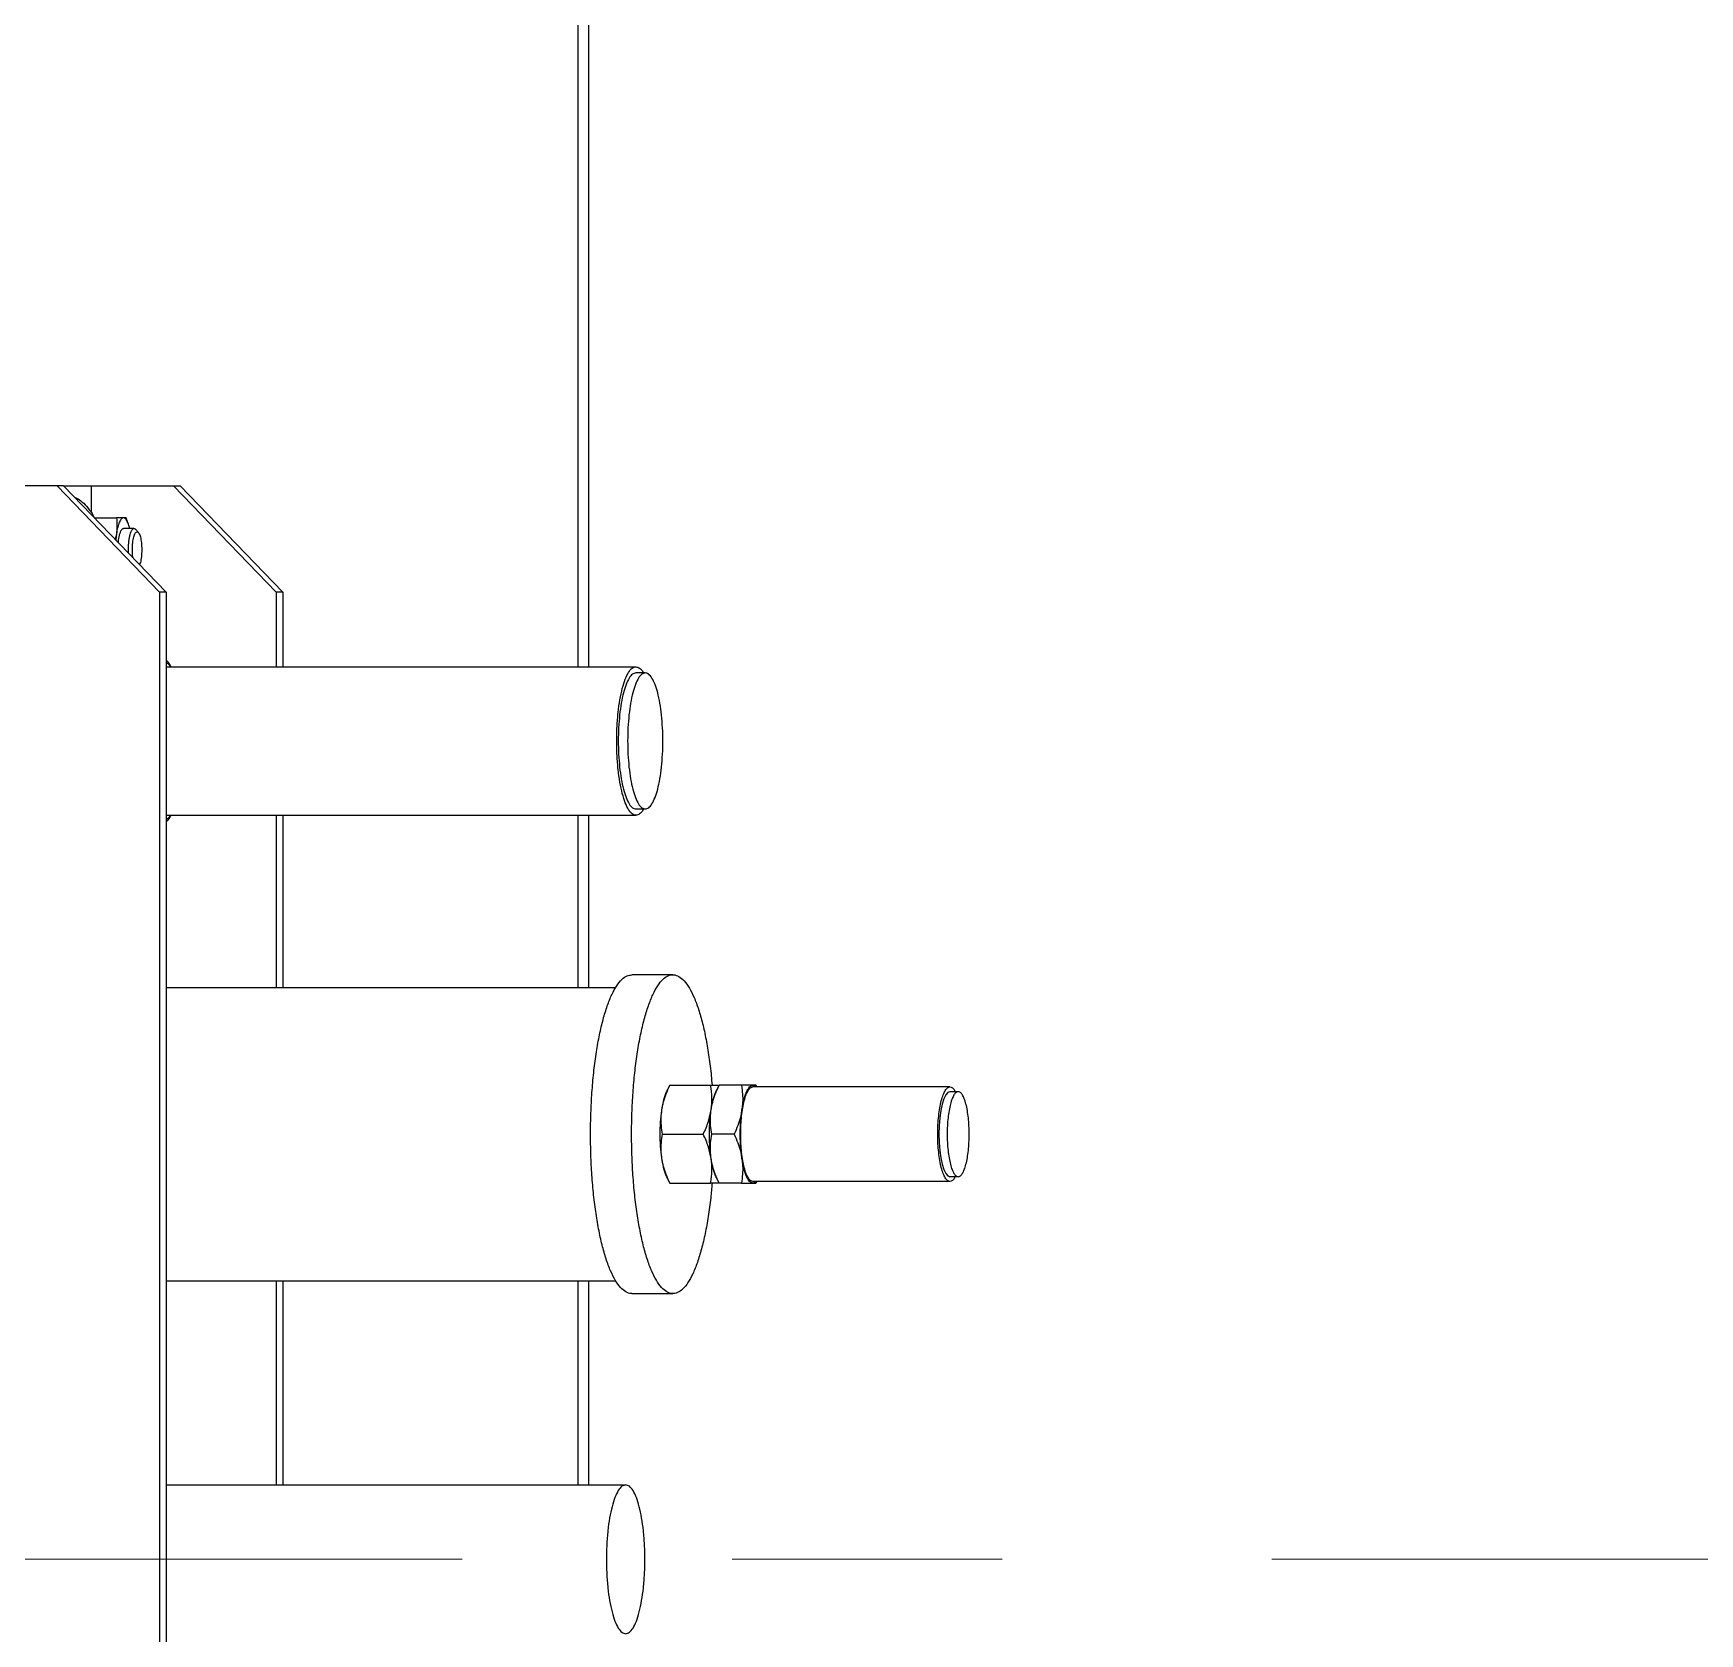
# Model space of a CAD drawing. Header units: millimetres. Extents: x 1293 to 41893, y 1011 to 26911.
# Drawn here: x 12335 to 12858, y 14580 to 15082 of the extents above; entities that cross this region are included whole.
import ezdxf

# ---------------------------------------------------------------- set-up
doc = ezdxf.new("R2010")
doc.units = ezdxf.units.MM
doc.header["$LTSCALE"] = 50
doc.linetypes.add('CENTERX2', pattern=[20.32, 12.7, -2.54, 2.54, -2.54])
for name, color, linetype in [('CAPA_1', 7, 'Continuous'), ('MAQUINAS', 11, 'Continuous'), ('STRUC', 4, 'Continuous')]:
    doc.layers.add(name, color=color, linetype=linetype)

msp = doc.modelspace()

# ---------------------------------------------------------------- linework, layer by layer
at = {"layer": 'CAPA_1', "linetype": 'CENTERX2', "lineweight": 18, "ltscale": 0.666667}
msp.add_line((17211.2795263, 14603.7092064), (6303.2863524, 14603.7092064), dxfattribs=at)
at = {"layer": 'MAQUINAS', "linetype": 'Continuous', "lineweight": 25}
for p, q in [((12344.8901742, 14940.3758731), (12298.2020995, 14940.3758731)), ((12342.8196219, 14940.3758731), (12375.0171494, 14907.0425398)), ((12344.8901742, 14940.3758731), (12377.0877017, 14907.0425398)), ((12345.1235075, 14940.3758731), (12381.4699326, 14940.3758731)), ((12353.6413582, 14931.9154462), (12353.6413582, 14940.3758731)), ((12379.3993802, 14940.3758731), (12411.5969077, 14907.0425398)), ((12381.4699326, 14940.3758731), (12413.6674601, 14907.0425398)), ((12353.8074877, 14931.6910259), (12354.4348196, 14930.4945291)), ((12354.4965061, 14930.3758731), (12361.4907947, 14930.3758731)), ((12364.8227765, 14929.4012742), (12364.4793796, 14930.3758731)), ((12365.1691103, 14928.5600843), (12364.8547898, 14929.4127514)), ((12361.4404485, 14925.3758731), (12361.0574665, 14923.6382604)), ((12361.4404485, 14925.3758731), (12361.2345151, 14923.4549663)), ((12366.9526891, 14927.0425398), (12363.6818872, 14927.0425398)), ((12368.3317374, 14925.8137575), (12367.4149946, 14926.7987925)), ((12365.2548373, 14919.2928224), (12365.2272288, 14920.3758731)), ((12375.0171494, 14907.0425398), (12375.0171494, 14300.3758731)), ((12377.0877017, 14907.0425398), (12375.0171494, 14907.0425398)), ((12377.0877017, 14907.0425398), (12377.0877017, 14300.3758731)), ((12413.6674601, 14907.0425398), (12411.5969077, 14907.0425398)), ((12411.5969077, 14907.0425398), (12411.5969077, 14883.6592064)), ((12413.6674601, 14907.0425398), (12413.6674601, 14883.6592064)), ((12377.0877017, 14883.6592064), (12524.420316, 14883.6592064)), ((12527.3530085, 14881.7092064), (12524.420316, 14881.7092064)), ((12377.0877017, 14837.0925398), (12524.420316, 14837.0925398)), ((12411.5969077, 14837.0925398), (12411.5969077, 14783.0425398)), ((12413.6674601, 14837.0925398), (12413.6674601, 14783.0425398)), ((12524.420316, 14839.0425398), (12527.3530085, 14839.0425398)), ((12377.0877017, 14783.0425398), (12518.1047451, 14783.0425398)), ((12536.0114259, 14787.0425398), (12523.1324149, 14787.0425398)), ((12535.0395675, 14752.3856434), (12534.1696114, 14750.6245299)), ((12535.0430304, 14752.3758731), (12547.8521378, 14752.3758731)), ((12550.4946553, 14752.3861993), (12549.6244246, 14750.6245299)), ((12557.5113961, 14752.3758731), (12550.4978436, 14752.3758731)), ((12622.9447503, 14751.8758731), (12561.1254974, 14751.8758731)), ((12562.3491725, 14751.8758731), (12562.0970812, 14752.3861993)), ((12625.5205525, 14750.3758731), (12622.9447503, 14750.3758731)), ((12532.751782, 14737.0425398), (12545.5608894, 14737.0425398)), ((12555.2201477, 14737.0425398), (12548.2065952, 14737.0425398)), ((12534.1696114, 14723.4605496), (12535.0395672, 14721.6994367)), ((12535.0430304, 14721.7092064), (12547.8521378, 14721.7092064)), ((12549.6244246, 14723.4605496), (12550.4946555, 14721.69888)), ((12557.5113961, 14721.7092064), (12550.4978436, 14721.7092064)), ((12622.9447503, 14722.2092064), (12561.1254974, 14722.2092064)), ((12562.0970811, 14721.69888), (12562.3491725, 14722.2092064)), ((12625.5205525, 14723.7092064), (12622.9447503, 14723.7092064)), ((12377.0877017, 14691.0425398), (12518.0800193, 14691.0425398)), ((12411.5969077, 14691.0425398), (12411.5969077, 14627.0425398)), ((12413.6674601, 14691.0425398), (12413.6674601, 14627.0425398)), ((12523.1324149, 14687.0425398), (12536.0114259, 14687.0425398)), ((12377.0877017, 14627.0425398), (12521.2005633, 14627.0425398))]:
    msp.add_line(p, q, dxfattribs=at)
at = {"layer": 'MAQUINAS', "linetype": 'Continuous', "lineweight": 25, "flags": 128}
msp.add_lwpolyline([(12622.9447503, 14750.3758731), (12622.2715091, 14750.1196769), (12621.6241402, 14749.3609335), (12621.0275215, 14748.1288013), (12620.5045809, 14746.4706302), (12620.0754147, 14744.4501429), (12619.7565154, 14742.1449855), (12619.5601382, 14739.6437441), (12619.4938297, 14737.0425398), (12619.5601382, 14734.4413355), (12619.7565154, 14731.940094), (12620.0754147, 14729.6349367), (12620.5045809, 14727.6144494), (12621.0275215, 14725.9562783), (12621.6241402, 14724.724146), (12622.2715091, 14723.9654027), (12622.9447503, 14723.7092064)], dxfattribs=at)
at = {"layer": 'MAQUINAS', "linetype": 'Continuous', "lineweight": 25}
for points, knots in [([(12348.42049, 14936.7210212), (12348.4507073, 14936.7156511), (12349.0880802, 14936.60238), (12350.3194554, 14935.7475885), (12352.0978412, 14934.1643788), (12353.2376055, 14932.5154769), (12353.8074877, 14931.6910259)], [0, 0, 0, 0, 0.0163187916, 0.3442125277, 0.6721062639, 1, 1, 1, 1]), ([(12361.4907947, 14930.3758731), (12361.5669896, 14929.5153045), (12361.7130007, 14927.8662093), (12361.5286142, 14926.1814519), (12361.4404485, 14925.3758731)], [0, 0, 0, 0, 0.5218429017, 1, 1, 1, 1]), ([(12363.6818872, 14930.3758731), (12363.4089218, 14930.3758731), (12362.8380522, 14930.3758731), (12361.9527719, 14930.3758731), (12361.4907947, 14930.3758731)], [0, 0, 0, 0, 0.4781570983, 1, 1, 1, 1]), ([(12365.5923278, 14927.0425398), (12365.5661804, 14927.1795446), (12365.4061238, 14928.0181947), (12364.9833676, 14929.1033714), (12364.3613265, 14930.1828859), (12363.908367, 14930.3115441), (12363.6818872, 14930.3758731)], [0, 0, 0, 0, 0.0611098986, 0.3740732658, 0.6870366329, 1, 1, 1, 1]), ([(12364.4793796, 14930.3758731), (12364.4269804, 14930.3758731), (12364.3265685, 14930.3758731), (12363.8904299, 14930.3758731), (12363.6818872, 14930.3758731)], [0, 0, 0, 0, 0.5218429017, 1, 1, 1, 1]), ([(12362.061958, 14922.5983344), (12362.0700593, 14922.7086327), (12362.1089784, 14923.23851), (12362.2410637, 14924.0997395), (12362.453109, 14925.1211214), (12362.7173153, 14925.9552849), (12363.0172664, 14926.571762), (12363.3431114, 14926.968087), (12363.5689619, 14927.0177222), (12363.6818872, 14927.0425398)], [0, 0, 0, 0, 0.0419741113, 0.2016450927, 0.3613160742, 0.5209870556, 0.6806580371, 0.8403290185, 1, 1, 1, 1]), ([(12365.2272288, 14920.3758731), (12365.2336505, 14920.8122021), (12365.2464939, 14921.6848601), (12365.3490939, 14922.943538), (12365.5085602, 14924.1035637), (12365.724793, 14925.1202551), (12365.9878943, 14925.9549258), (12366.2880782, 14926.574065), (12366.6140973, 14926.9592344), (12366.9519438, 14927.0756473), (12367.2236605, 14927.0103751), (12367.3718222, 14926.8218414), (12367.4127185, 14926.7698014)], [0, 0, 0, 0, 0.1065954591, 0.2131909181, 0.3197863772, 0.4263818362, 0.5329772953, 0.6395727544, 0.7461682134, 0.8527636725, 0.9593591315, 1, 1, 1, 1]), ([(12366.4794928, 14920.3758731), (12366.5014503, 14921.1146045), (12366.5453653, 14922.5920672), (12366.8832012, 14924.4708627), (12367.3660061, 14925.7262456), (12367.9405333, 14926.1670359), (12368.5138538, 14925.7263495), (12369.0002787, 14924.470447), (12369.3248409, 14922.5936258), (12369.4401881, 14920.3700542), (12369.3214358, 14918.181396), (12369.060101, 14916.4975282), (12368.8038301, 14915.9181269), (12368.7129694, 14915.7127007)], [0, 0, 0, 0, 0.0947929777, 0.1895859554, 0.284378933, 0.3791719107, 0.4739648884, 0.5687578661, 0.6635508438, 0.7583438214, 0.8531367991, 0.9479297768, 1, 1, 1, 1]), ([(12366.6551666, 14917.843095), (12366.6324958, 14917.9654798), (12366.4984754, 14918.6889692), (12366.4881071, 14919.6103513), (12366.4794928, 14920.3758731)], [0, 0, 0, 0, 0.1691591327, 1, 1, 1, 1]), ([(12377.0877017, 14885.7405074), (12377.481772, 14885.2553412), (12378.0415607, 14884.5661481), (12378.4051215, 14883.8663676), (12378.5127491, 14883.6592064)], [0, 0, 0, 0, 0.703962646, 1, 1, 1, 1]), ([(12377.0877017, 14884.9293553), (12377.107743, 14884.924556), (12377.4065624, 14884.8529975), (12377.8670489, 14884.4558957), (12378.2874165, 14883.876318), (12378.4448875, 14883.6592064)], [0, 0, 0, 0, 0.0430252274, 0.6415142489, 1, 1, 1, 1]), ([(12526.8124582, 14839.0425398), (12526.7838749, 14838.9825498), (12526.4091279, 14838.1960379), (12525.5966415, 14837.4462769), (12524.422165, 14836.9280997), (12523.2365947, 14837.3965629), (12522.0994676, 14838.7251836), (12521.0507381, 14840.8919707), (12520.1317116, 14843.8058674), (12519.377437, 14847.3569812), (12518.8169726, 14851.4082851), (12518.4718374, 14855.8042417), (12518.3553001, 14860.3758687), (12518.4718376, 14864.947522), (12518.8169719, 14869.3434), (12519.3774395, 14873.3949923), (12520.1317021, 14876.9450312), (12521.0507737, 14879.862939), (12522.0993349, 14882.0147564), (12523.2370901, 14883.3992449), (12524.0259074, 14883.5725526), (12524.420316, 14883.6592064)], [0, 0, 0, 0, 0.0045663592, 0.0598682281, 0.1151700971, 0.170471966, 0.2257738349, 0.2810757039, 0.3363775728, 0.3916794417, 0.4469813107, 0.5022831796, 0.5575850485, 0.6128869175, 0.6681887864, 0.7234906553, 0.7787925243, 0.8340943932, 0.8893962621, 0.9446981311, 1, 1, 1, 1]), ([(12524.420316, 14883.6592064), (12524.8125987, 14883.5567862), (12525.5971641, 14883.3519458), (12526.4091202, 14882.5550199), (12526.7838744, 14881.7691477), (12526.8124582, 14881.7092064)], [0, 0, 0, 0, 0.4801755867, 0.9603511734, 1, 1, 1, 1]), ([(12378.5127626, 14837.0925398), (12378.4051619, 14836.8854298), (12378.0416012, 14836.1856482), (12377.481813, 14835.4964535), (12377.0877017, 14835.0112353)], [0, 0, 0, 0, 0.2959636833, 1, 1, 1, 1]), ([(12378.4448875, 14837.0925398), (12378.2874165, 14836.8754282), (12377.8670489, 14836.2958506), (12377.4065624, 14835.8987487), (12377.107743, 14835.8271902), (12377.0877017, 14835.8223909)], [0, 0, 0, 0, 0.3584857511, 0.9569747726, 1, 1, 1, 1]), ([(12517.9621139, 14691.2065378), (12517.4530206, 14692.1538579), (12516.434834, 14694.0484982), (12515.0458557, 14697.8362422), (12513.7888892, 14702.2385091), (12512.6934949, 14707.2513702), (12511.7762574, 14712.7699237), (12511.0534491, 14718.7048717), (12510.5372825, 14724.953292), (12510.2366309, 14731.4086405), (12510.1566274, 14737.9603656), (12510.2986438, 14744.4963923), (12510.6602495, 14750.9048794), (12511.2352574, 14757.0761806), (12512.0138289, 14762.9046922), (12512.9826425, 14768.2907266), (12514.1251218, 14773.1419787), (12515.4217172, 14777.3759966), (12516.8502492, 14780.9182662), (12518.3862545, 14783.7158996), (12520.0035283, 14785.6922118), (12521.5963098, 14786.8637086), (12522.6471055, 14786.9508158), (12523.1330431, 14786.9910983)], [0, 0, 0, 0, 0.0479379899, 0.0958759798, 0.1438139697, 0.1917519596, 0.2396899495, 0.2876279393, 0.3355659292, 0.3835039191, 0.431441909, 0.4793798989, 0.5273178888, 0.5752558787, 0.6231938686, 0.6711318585, 0.7190698484, 0.7670078383, 0.8149458282, 0.862883818, 0.9108218079, 0.9587597978, 1, 1, 1, 1]), ([(12530.8411249, 14691.2065378), (12530.3320316, 14692.1538579), (12529.313845, 14694.0484982), (12527.9248667, 14697.8362422), (12526.6679002, 14702.2385091), (12525.5725059, 14707.2513702), (12524.6552685, 14712.7699237), (12523.9324601, 14718.7048717), (12523.4162936, 14724.953292), (12523.1156419, 14731.4086404), (12523.0356384, 14737.9603656), (12523.1776548, 14744.4963922), (12523.5392605, 14750.9048797), (12524.1142684, 14757.0761792), (12524.8928399, 14762.9046974), (12525.8616536, 14768.290707), (12527.0041326, 14773.1420518), (12528.300729, 14777.3757239), (12529.7292575, 14780.9192841), (12531.2652756, 14783.7121009), (12532.8825017, 14785.7063887), (12534.5532646, 14786.8680246), (12536.2489768, 14787.1771322), (12537.9406255, 14786.6284245), (12539.5992609, 14785.2312833), (12541.1965233, 14783.0096391), (12542.7050077, 14780.0014111), (12544.0991856, 14776.258421), (12545.354149, 14771.8434061), (12546.4523558, 14766.8367834), (12547.3603466, 14761.3060244), (12547.9845545, 14756.44718), (12548.223117, 14753.3663155), (12548.2998106, 14752.3758731)], [0, 0, 0, 0, 0.0328150737, 0.0656301474, 0.0984452211, 0.1312602948, 0.1640753686, 0.1968904423, 0.229705516, 0.2625205897, 0.2953356634, 0.3281507371, 0.3609658108, 0.3937808845, 0.4265959583, 0.459411032, 0.4922261057, 0.5250411794, 0.5578562531, 0.5906713268, 0.6234864005, 0.6563014742, 0.689116548, 0.7219316217, 0.7547466954, 0.7875617691, 0.8203768428, 0.8531919165, 0.8860069902, 0.9188220639, 0.9516371377, 0.9844522114, 1, 1, 1, 1]), ([(12532.5745533, 14744.7092064), (12532.7263374, 14745.5287057), (12533.0369207, 14747.2055791), (12533.8818412, 14749.7738107), (12534.647324, 14751.4891504), (12535.0430304, 14752.3758731)], [0, 0, 0, 0, 0.31587603614, 0.64635095279, 1, 1, 1, 1]), ([(12548.0293665, 14744.7092064), (12548.152392, 14745.9465398), (12548.410679, 14748.5442718), (12548.0441069, 14751.0589622), (12547.8521378, 14752.3758731)], [0, 0, 0, 0, 0.47631292503, 1, 1, 1, 1]), ([(12547.8521378, 14752.3758731), (12548.6703881, 14752.3758731), (12549.6066893, 14752.3758731), (12550.1908571, 14752.3758731), (12550.2645103, 14752.3758731)], [0, 0, 0, 0, 0.8739177278, 1, 1, 1, 1]), ([(12548.0293665, 14744.7092064), (12548.1769516, 14745.5095394), (12548.4808503, 14747.1575395), (12549.3176441, 14749.727162), (12550.0902883, 14751.4612003), (12550.4978436, 14752.3758731)], [0, 0, 0, 0, 0.3085006798, 0.6352470401, 1, 1, 1, 1]), ([(12557.5113961, 14752.3758731), (12557.6455991, 14751.4612073), (12557.9000225, 14749.7271754), (12557.9688816, 14747.1575542), (12557.7802379, 14745.5095464), (12557.6886248, 14744.7092064)], [0, 0, 0, 0, 0.3647501131, 0.6914966785, 1, 1, 1, 1]), ([(12561.1254974, 14752.3758731), (12560.8583221, 14752.3758537), (12560.3081699, 14752.3758138), (12559.0873949, 14752.3758443), (12558.0556318, 14752.3758632), (12557.5113961, 14752.3758731)], [0, 0, 0, 0, 0.3085006806, 0.635247041, 1, 1, 1, 1]), ([(12561.1254974, 14752.3758731), (12561.2989248, 14752.3544637), (12561.6358202, 14752.3128745), (12561.9641069, 14752.0186408), (12562.1233978, 14751.8758731)], [0, 0, 0, 0, 0.51478113204, 1, 1, 1, 1]), ([(12562.0767275, 14752.3758651), (12562.0729524, 14752.3758574), (12562.064625, 14752.3758403), (12561.7697218, 14752.3758149), (12561.3360878, 14752.3758541), (12561.1254974, 14752.3758731)], [0, 0, 0, 0, 0.2989982315, 0.6595648762, 1, 1, 1, 1]), ([(12622.9447503, 14722.2092064), (12622.6934807, 14722.2644118), (12622.1909414, 14722.3748226), (12621.4661009, 14723.2568518), (12620.7980841, 14724.6277305), (12620.2125625, 14726.4866696), (12619.7320373, 14728.7483264), (12619.3749749, 14731.3295126), (12619.1550969, 14734.1300362), (12619.0808532, 14737.0425425), (12619.1550968, 14739.9550325), (12619.3749752, 14742.7556049), (12619.7320361, 14745.3366119), (12620.212567, 14747.5989368), (12620.7980673, 14749.455383), (12621.4661634, 14750.8355654), (12622.1907081, 14751.6828725), (12622.9456209, 14751.9780732), (12623.69531, 14751.6600735), (12624.2555469, 14751.1050621), (12624.5341801, 14750.5038923), (12624.5935151, 14750.3758731)], [0, 0, 0, 0, 0.0547328372, 0.1094656743, 0.1641985115, 0.2189313487, 0.2736641858, 0.328397023, 0.3831298602, 0.4378626973, 0.4925955345, 0.5473283717, 0.6020612088, 0.656794046, 0.7115268831, 0.7662597203, 0.8209925575, 0.8757253946, 0.9304582318, 0.985191069, 1, 1, 1, 1]), ([(12532.5745533, 14744.7092064), (12532.6668389, 14745.2757212), (12532.8514103, 14746.4087506), (12533.1975454, 14747.9170813), (12533.589795, 14749.2319867), (12533.9186968, 14750.1315127), (12534.1239273, 14750.509185), (12534.172844, 14750.5992032)], [0, 0, 0, 0, 0.2318604524, 0.4637209047, 0.6955813571, 0.9274418094, 1, 1, 1, 1]), ([(12548.0293665, 14744.7092064), (12548.1216522, 14745.2757212), (12548.3062235, 14746.4087506), (12548.6523587, 14747.9170813), (12549.0446082, 14749.2319867), (12549.37351, 14750.1315127), (12549.5787405, 14750.509185), (12549.6276572, 14750.5992032)], [0, 0, 0, 0, 0.2318604524, 0.4637209047, 0.6955813571, 0.9274418094, 1, 1, 1, 1]), ([(12532.751782, 14737.0425398), (12532.6210518, 14737.9290647), (12532.3681582, 14739.6440219), (12532.2908676, 14742.2128867), (12532.4814257, 14743.889721), (12532.5745533, 14744.7092064)], [0, 0, 0, 0, 0.3536476062, 0.6841211874, 1, 1, 1, 1]), ([(12545.5608894, 14737.0425398), (12546.1464285, 14738.3594507), (12547.2645372, 14740.8741411), (12547.7826044, 14743.4718731), (12548.0293665, 14744.7092064)], [0, 0, 0, 0, 0.523687075, 1, 1, 1, 1]), ([(12548.2065952, 14737.0425398), (12548.0723968, 14737.9571952), (12547.8179823, 14739.6912074), (12547.7491357, 14742.2608004), (12547.9377619, 14743.9088474), (12548.0293665, 14744.7092064)], [0, 0, 0, 0, 0.3647501139, 0.6914966796, 1, 1, 1, 1]), ([(12557.6886248, 14744.7092064), (12557.5410484, 14743.9088541), (12557.2371675, 14742.2608141), (12556.4003602, 14739.691222), (12555.6277075, 14737.9572026), (12555.2201477, 14737.0425398)], [0, 0, 0, 0, 0.308500681, 0.6352470401, 1, 1, 1, 1]), ([(12532.5745533, 14729.3758731), (12532.4814262, 14730.1953514), (12532.2908681, 14731.8721819), (12532.3681557, 14734.4410493), (12532.621051, 14736.156012), (12532.751782, 14737.0425398)], [0, 0, 0, 0, 0.3158760374, 0.6463509535, 1, 1, 1, 1]), ([(12548.0293665, 14729.3758731), (12547.7826044, 14730.6132064), (12547.2645372, 14733.2109384), (12546.1464285, 14735.7256289), (12545.5608894, 14737.0425398)], [0, 0, 0, 0, 0.476312925, 1, 1, 1, 1]), ([(12548.0293665, 14729.3758731), (12547.9377624, 14730.1762255), (12547.7491363, 14731.8242655), (12547.8179811, 14734.3938575), (12548.0723961, 14736.127877), (12548.2065952, 14737.0425398)], [0, 0, 0, 0, 0.30850068037, 0.63524704065, 1, 1, 1, 1]), ([(12555.2201477, 14737.0425398), (12555.6277048, 14736.1278844), (12556.4003553, 14734.3938722), (12557.2371634, 14731.8242791), (12557.5410466, 14730.1762321), (12557.6886248, 14729.3758731)], [0, 0, 0, 0, 0.3647501128, 0.6914966796, 1, 1, 1, 1]), ([(12534.172844, 14723.4858764), (12534.1239273, 14723.5758946), (12533.9186968, 14723.9535669), (12533.589795, 14724.8530929), (12533.1975454, 14726.1679983), (12532.8514103, 14727.676329), (12532.6668389, 14728.8093584), (12532.5745533, 14729.3758731)], [0, 0, 0, 0, 0.0725581906, 0.3044186429, 0.5362790953, 0.7681395476, 1, 1, 1, 1]), ([(12535.0430304, 14721.7092064), (12534.6473258, 14722.595925), (12533.8818467, 14724.3112567), (12533.0369235, 14726.8794896), (12532.726339, 14728.5563667), (12532.5745533, 14729.3758731)], [0, 0, 0, 0, 0.3536476065, 0.6841211883, 1, 1, 1, 1]), ([(12547.8521378, 14721.7092064), (12548.0441069, 14723.0261173), (12548.410679, 14725.5408078), (12548.152392, 14728.1385398), (12548.0293665, 14729.3758731)], [0, 0, 0, 0, 0.523687075, 1, 1, 1, 1]), ([(12550.4978436, 14721.7092064), (12550.0902912, 14722.6238722), (12549.3176494, 14724.3579042), (12548.480854, 14726.9275253), (12548.1769532, 14728.5755331), (12548.0293665, 14729.3758731)], [0, 0, 0, 0, 0.3647501141, 0.6914966793, 1, 1, 1, 1]), ([(12549.6276572, 14723.4858764), (12549.5787405, 14723.5758946), (12549.37351, 14723.9535669), (12549.0446082, 14724.8530929), (12548.6523587, 14726.1679983), (12548.3062235, 14727.676329), (12548.1216522, 14728.8093584), (12548.0293665, 14729.3758731)], [0, 0, 0, 0, 0.0725581906, 0.3044186429, 0.5362790953, 0.7681395476, 1, 1, 1, 1]), ([(12557.6886248, 14729.3758731), (12557.7802376, 14728.5755401), (12557.9688815, 14726.9275401), (12557.9000231, 14724.3579176), (12557.6455997, 14722.6238792), (12557.5113961, 14721.7092064)], [0, 0, 0, 0, 0.3085006796, 0.6352470388, 1, 1, 1, 1]), ([(12548.3072819, 14721.7092064), (12548.1725696, 14720.1466825), (12547.8593202, 14716.513312), (12547.1256945, 14711.1859689), (12546.1623552, 14705.7928758), (12545.0184092, 14700.943428), (12543.7222063, 14696.7092517), (12542.2935707, 14693.1658113), (12540.7575877, 14690.3730194), (12539.1403281, 14688.3785119), (12537.4696639, 14687.2177302), (12535.7735903, 14686.9054255), (12534.0832887, 14687.4660674), (12532.4196263, 14688.8186689), (12531.367292, 14690.4105815), (12530.8411249, 14691.2065378)], [0, 0, 0, 0, 0.0591580947, 0.1375615868, 0.2159650789, 0.294368571, 0.3727720631, 0.4511755552, 0.5295790473, 0.6079825395, 0.6863860316, 0.7647895237, 0.8431930158, 0.9215965079, 1, 1, 1, 1]), ([(12550.2645103, 14721.7092064), (12550.1908571, 14721.7092064), (12549.6066893, 14721.7092064), (12548.6703881, 14721.7092064), (12547.8521378, 14721.7092064)], [0, 0, 0, 0, 0.1260822722, 1, 1, 1, 1]), ([(12557.5113961, 14721.7092064), (12558.0556279, 14721.7092169), (12559.0873877, 14721.7092366), (12560.3081639, 14721.7092647), (12560.8583194, 14721.7092255), (12561.1254974, 14721.7092064)], [0, 0, 0, 0, 0.36475011338, 0.69149667922, 1, 1, 1, 1]), ([(12562.1233978, 14722.2092064), (12561.9641069, 14722.0664387), (12561.6358202, 14721.7722051), (12561.2989248, 14721.7306158), (12561.1254974, 14721.7092064)], [0, 0, 0, 0, 0.485218868, 1, 1, 1, 1]), ([(12561.1254974, 14721.7092064), (12561.3360864, 14721.7092258), (12561.7697193, 14721.7092658), (12562.0646236, 14721.7092381), (12562.0729517, 14721.7092217), (12562.0767271, 14721.7092143)], [0, 0, 0, 0, 0.34043220096, 0.70099861123, 1, 1, 1, 1]), ([(12624.5935151, 14723.7092064), (12624.5341778, 14723.5814594), (12624.2555337, 14722.9815675), (12623.6955514, 14722.3966682), (12623.1950173, 14722.2716937), (12622.9447503, 14722.2092064)], [0, 0, 0, 0, 0.1191629696, 0.5595814848, 1, 1, 1, 1]), ([(12523.1317868, 14687.0939813), (12523.0530403, 14687.0774132), (12522.4106832, 14686.9422628), (12521.2039359, 14687.517968), (12519.5407007, 14688.8056937), (12518.4883095, 14690.4062564), (12517.9621139, 14691.2065378)], [0, 0, 0, 0, 0.04450009645, 0.3630000643, 0.68150003215, 1, 1, 1, 1])]:
    msp.add_open_spline(points, degree=3, knots=knots, dxfattribs=at)
for points in [[(12363.6818872, 14930.3758731), (12363.4558776, 14930.3098824), (12363.0038585, 14930.1779009), (12362.374764, 14929.1233117), (12361.8238371, 14927.5456152), (12361.5682447, 14926.0991205), (12361.4404485, 14925.3758731)], [(12524.420316, 14881.7092064), (12524.0589394, 14881.6298099), (12523.3361863, 14881.4710169), (12522.2937191, 14880.2024805), (12521.3329759, 14878.2308798), (12520.4908774, 14875.5573494), (12519.799785, 14872.3046293), (12519.286257, 14868.5923619), (12518.970028, 14864.5646412), (12518.8632506, 14860.3758731), (12518.970028, 14856.187105), (12519.286257, 14852.1593844), (12519.799785, 14848.4471169), (12520.4908774, 14845.1943968), (12521.3329759, 14842.5208665), (12522.2937191, 14840.5492657), (12523.3361863, 14839.2807293), (12524.0589394, 14839.1219363), (12524.420316, 14839.0425398)], [(12527.3530085, 14839.0425398), (12526.9916319, 14839.1219363), (12526.2688788, 14839.2807293), (12525.2264116, 14840.5492657), (12524.2656683, 14842.5208664), (12523.4235698, 14845.1943969), (12522.7324774, 14848.4471168), (12522.2189495, 14852.1593846), (12521.9027205, 14856.187104), (12521.795943, 14860.3758768), (12521.9027205, 14864.5646276), (12522.2189495, 14868.5924128), (12522.7324774, 14872.3044394), (12523.4235698, 14875.5580583), (12524.2656683, 14878.2282342), (12525.2264116, 14880.212354), (12526.2688788, 14881.4341688), (12527.3530085, 14881.8467253), (12528.4371382, 14881.4341688), (12529.4796054, 14880.212354), (12530.4403486, 14878.2282342), (12531.2824472, 14875.5580583), (12531.9735395, 14872.3044394), (12532.4870675, 14868.5924128), (12532.8032965, 14864.5646276), (12532.9100739, 14860.3758768), (12532.8032965, 14856.187104), (12532.4870675, 14852.1593846), (12531.9735395, 14848.4471168), (12531.2824472, 14845.1943969), (12530.4403486, 14842.5208664), (12529.4796054, 14840.5492657), (12528.4371382, 14839.2807293), (12527.7143851, 14839.1219363), (12527.3530085, 14839.0425398)], [(12561.1254974, 14722.2092064), (12560.8742278, 14722.2644118), (12560.3716885, 14722.3748226), (12559.646848, 14723.2568518), (12558.9788312, 14724.6277305), (12558.3933096, 14726.4866696), (12557.9127844, 14728.7483265), (12557.555722, 14731.3295124), (12557.335844, 14734.130037), (12557.2616003, 14737.0425398), (12557.335844, 14739.9550426), (12557.555722, 14742.7555671), (12557.9127844, 14745.3367531), (12558.3933096, 14747.59841), (12558.9788312, 14749.4573491), (12559.646848, 14750.8282278), (12560.3716885, 14751.7102569), (12560.8742278, 14751.8206677), (12561.1254974, 14751.8758731)], [(12557.6886248, 14744.7092064), (12557.7808799, 14745.2759562), (12557.9653902, 14746.4094557), (12558.311983, 14747.914261), (12558.7024937, 14749.2425629), (12559.135594, 14750.3592333), (12559.6024389, 14751.2500798), (12560.095425, 14751.8926031), (12560.6060142, 14752.2999224), (12560.9523364, 14752.3505562), (12561.1254974, 14752.3758731)], [(12625.5205525, 14723.7092064), (12625.2946921, 14723.7588293), (12624.8429714, 14723.8580749), (12624.1914294, 14724.6509101), (12623.5909649, 14725.8831606), (12623.0646533, 14727.5541171), (12622.6327206, 14729.5870671), (12622.3117656, 14731.9072345), (12622.1141225, 14734.4245591), (12622.0473866, 14737.0425421), (12622.1141225, 14739.6605113), (12622.3117656, 14742.1778771), (12622.6327206, 14744.4978937), (12623.0646533, 14746.5314055), (12623.5909649, 14748.2002655), (12624.1914294, 14749.4403403), (12624.8429714, 14750.2039746), (12625.5205525, 14750.4618224), (12626.1981336, 14750.2039746), (12626.8496755, 14749.4403403), (12627.4501401, 14748.2002655), (12627.9764517, 14746.5314055), (12628.4083844, 14744.4978937), (12628.7293394, 14742.1778771), (12628.9269825, 14739.6605113), (12628.9937184, 14737.0425421), (12628.9269825, 14734.4245591), (12628.7293394, 14731.9072345), (12628.4083844, 14729.5870671), (12627.9764517, 14727.5541171), (12627.4501401, 14725.8831606), (12626.8496755, 14724.6509101), (12626.1981336, 14723.8580749), (12625.7464128, 14723.7588293), (12625.5205525, 14723.7092064)], [(12532.5745533, 14729.3758731), (12532.4936474, 14729.9679398), (12532.3318356, 14731.152073), (12532.1678391, 14733.0641977), (12532.0653637, 14735.0350229), (12532.031619, 14737.0425398), (12532.0653637, 14739.0500567), (12532.1678391, 14741.0208819), (12532.3318356, 14742.9330065), (12532.4936474, 14744.1171398), (12532.5745533, 14744.7092064)], [(12548.0293665, 14729.3758731), (12547.9484606, 14729.9679398), (12547.7866488, 14731.152073), (12547.6226523, 14733.0641977), (12547.5201769, 14735.0350229), (12547.4864322, 14737.0425398), (12547.5201769, 14739.0500567), (12547.6226523, 14741.0208819), (12547.7866488, 14742.9330065), (12547.9484606, 14744.1171398), (12548.0293665, 14744.7092064)], [(12557.6886248, 14729.3758731), (12557.6077189, 14729.9679398), (12557.4459071, 14731.152073), (12557.2819106, 14733.0641977), (12557.1794352, 14735.0350229), (12557.1456905, 14737.0425398), (12557.1794352, 14739.0500567), (12557.2819106, 14741.0208819), (12557.4459071, 14742.9330065), (12557.6077189, 14744.1171398), (12557.6886248, 14744.7092064)], [(12561.1254974, 14721.7092064), (12560.9523364, 14721.7345233), (12560.6060142, 14721.7851571), (12560.095425, 14722.1924765), (12559.6024389, 14722.8349997), (12559.135594, 14723.7258463), (12558.7024937, 14724.8425166), (12558.311983, 14726.1708186), (12557.9653902, 14727.6756239), (12557.7808799, 14728.8091234), (12557.6886248, 14729.3758731)], [(12521.2005633, 14627.0425398), (12521.5958189, 14626.9556998), (12522.3863301, 14626.78202), (12523.5265286, 14625.3945583), (12524.5773415, 14623.23812), (12525.4983868, 14620.3139461), (12526.2542691, 14616.7562836), (12526.8159403, 14612.6959907), (12527.1618157, 14608.2906726), (12527.2786036, 14603.7092025), (12527.1618157, 14599.1277562), (12526.8159403, 14594.7223662), (12526.2542691, 14590.6623371), (12525.4983868, 14587.1036914), (12524.5773415, 14584.1831865), (12523.5265286, 14582.0130555), (12522.3863301, 14580.6766955), (12521.2005633, 14580.2254619), (12520.0147964, 14580.6766955), (12518.8745979, 14582.0130555), (12517.823785, 14584.1831865), (12516.9027397, 14587.1036914), (12516.1468574, 14590.6623371), (12515.5851862, 14594.7223662), (12515.2393108, 14599.1277562), (12515.1225229, 14603.7092025), (12515.2393108, 14608.2906726), (12515.5851862, 14612.6959907), (12516.1468574, 14616.7562836), (12516.9027397, 14620.3139461), (12517.823785, 14623.23812), (12518.8745979, 14625.3945583), (12520.0147964, 14626.78202), (12520.8053076, 14626.9556998), (12521.2005633, 14627.0425398)]]:
    msp.add_open_spline(points, degree=3, dxfattribs=at)
at = {"layer": 'STRUC', "linetype": 'Continuous', "lineweight": 25}
for p, q in [((12506.2628163, 14883.6592064), (12506.2628163, 15250.5065398)), ((12509.5961497, 15250.5065398), (12509.5961497, 14883.6592064)), ((12506.2628163, 14783.0425398), (12506.2628163, 14837.0925398)), ((12509.5961497, 14837.0925398), (12509.5961497, 14783.0425398)), ((12506.2628163, 14627.0425398), (12506.2628163, 14691.0425398)), ((12509.5961497, 14691.0425398), (12509.5961497, 14627.0425398))]:
    msp.add_line(p, q, dxfattribs=at)

doc.saveas('drawing.dxf')
